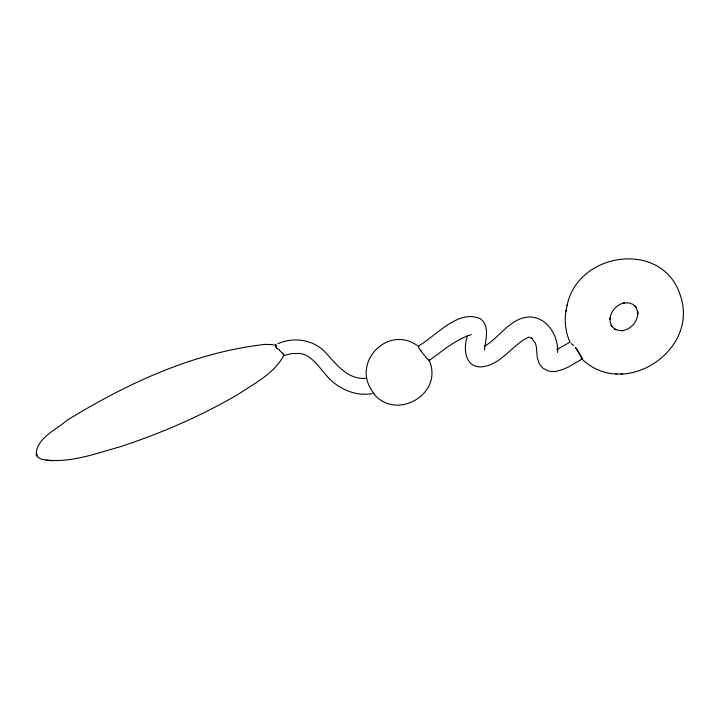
<?xml version="1.0" encoding="UTF-8"?>
<svg xmlns="http://www.w3.org/2000/svg" width="719" height="719" viewBox="0 0 719 719"><rect width="100%" height="100%" fill="white"/><g stroke="black" fill="none" stroke-linecap="round" stroke-linejoin="round"><path stroke-width="1.08" d="M484.444 350.081C485.433 339.88 490.259 326.309 480.544 318.832C458.12 308.586 435.903 336.195 418.179 346.207M566.087 310.311C564.154 321.034 565.574 332.277 569.987 342.235M467.512 335.971C463.126 347.286 464.528 366.978 480.508 366.906C500.9 365.872 511.685 344.787 528.878 337.112L532.123 338.424L531.611 338.065L535.439 343.296L536.347 346.693L537.237 357.406L539.205 363.706L542.818 368.173L548.822 371.22L554.888 371.597L562.635 369.602L568.334 367.058L582.345 358.853L575.434 347.376A10.39 0.71 56.2 0 1 582.345 358.853M567.057 305.656C577.609 251.668 662.451 239.598 680.201 295.024C699.947 350.324 624.065 400.276 581.734 358.799M565.907 311.201L567.21 304.901M283.654 355.608C274.2 373.538 254.67 383.254 238.456 394.129C201.068 416.067 161.038 433.35 119.884 446.858C94.8 453.725 68.422 464.052 42.062 459.36C39.653 458.515 37.28 457.221 36.292 454.723C35.86 438.266 56.549 429.665 66.993 420.336C127.155 383.29 194.103 352.31 264.907 344.428M429.207 360.471C442.562 351.052 455.46 339.476 471.313 334.623M569.978 342.145L556.901 349.578M484.606 346.199C500.154 337.175 510.598 316.998 530.442 316.998C547.896 317.888 558.51 336.366 557.611 352.481M277.885 343.718C294.457 336.375 315.057 339.763 326.866 354.018C337.202 365.459 348.841 379.848 365.513 378.266M284.418 355.33L291.842 353.55M291.788 353.559L300.156 353.478M372.235 393.679C353.505 396.762 335.027 387.307 323.927 372.46C317.295 364.893 310.824 355.141 300.093 353.469M270.029 344.491L275.071 345.021M264.349 344.428L270.479 344.491M615.473 373.7L616.893 373.745M621.009 373.844L622.33 373.88M46.115 460.277L52.829 460.744M275.961 344.734A6.57 0.764 68.3 0 0 276.285 347.969L279.583 349.982M417.155 345.408C387.945 325.195 353.829 360.893 370.627 388.404M370.644 388.449L373.691 393.509L373.682 392.942M373.485 393.356C395.369 421.55 444.054 394.479 429.216 360.318M421.091 351.043L420.642 350.405M282.63 353.038L283.637 355.51M37.091 455.855L36.894 453.86M276.294 347.978A19.503 2.265 68.4 0 1 276.276 345.488M429.063 359.904A9.014 0.701 52.3 0 1 423.006 353.595A9.014 0.701 52.3 0 1 418.817 346.594M283.654 354.53A6.345 0.476 83.7 0 1 283.574 354.125M279.412 350.369A6.444 2.543 40.4 0 1 282.1 353.011M582.363 358.898A10.129 1.366 67.8 0 1 581.123 357.658M571.201 343.7A10.363 0.62 38 0 1 573.708 345.444M609.955 318.122L610.305 322.498L611.932 326.453L611.042 325.132L612.723 327.307L616.012 329.787L614.529 329.05L618.592 330.443L623.005 330.578L621.8 330.704C630.536 329.778 637.951 321.735 637.726 312.873L637.807 314.005L637.618 311.309L637.708 312.549L636.54 308.424L635.075 305.997L636.09 307.274L633.088 304.434L629.35 302.915L623.373 303.023L624.487 302.789C616.794 304.371 610.476 311.282 609.937 319.173L609.955 318.122"/></g></svg>
